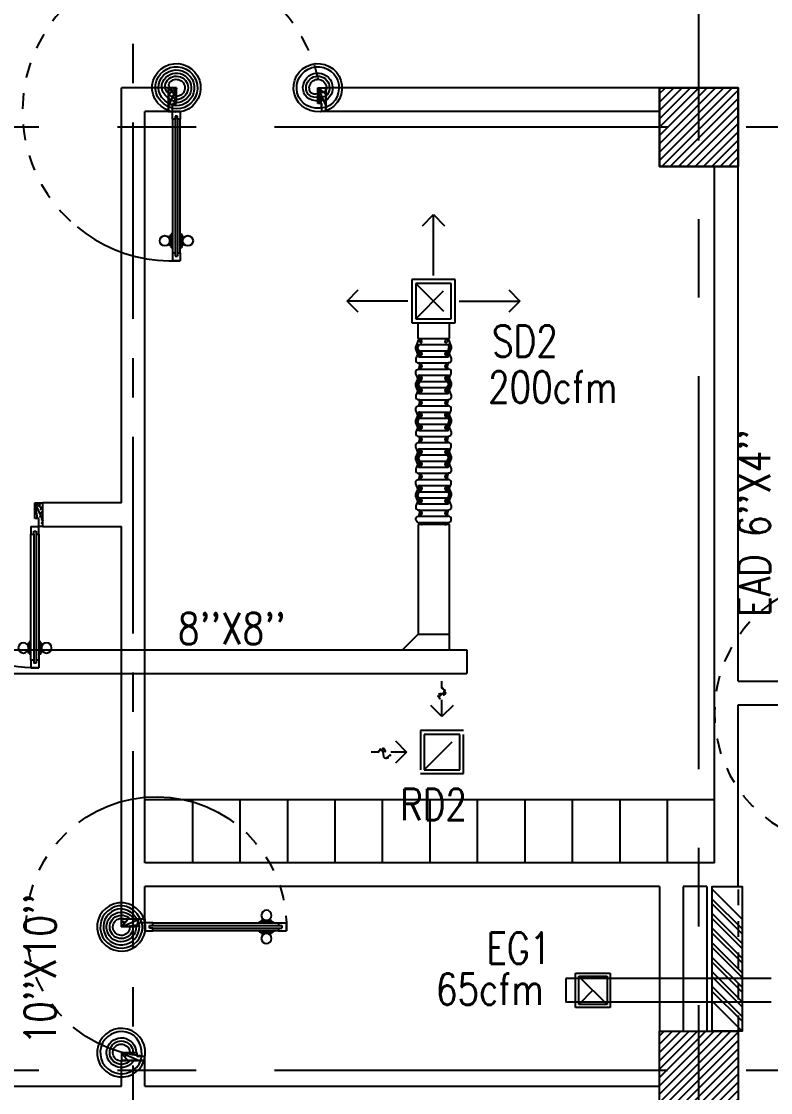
# Model space of a CAD drawing. Extents: x 417866231.7 to 417866328.5, y 43498046.7 to 43498124.2.
# Drawn here: x 417866274.97 to 417866279.73, y 43498084.67 to 43498091.48 of the extents above; entities that cross this region are included whole.
import ezdxf

# ---------------------------------------------------------------- set-up
doc = ezdxf.new("R2010")
doc.units = 0
doc.header["$MEASUREMENT"] = 0
for name, pattern in [('CENTER', [2, 1.25, -0.25, 0.25, -0.25]), ('CENTERX2', [4, 2.5, -0.5, 0.5, -0.5]), ('HIDDEN', [0.375, 0.25, -0.125])]:
    doc.linetypes.add(name, pattern=pattern)
doc.layers.get('0').update_dxf_attribs({"linetype": 'CONTINUOUS'})
for name, color, linetype in [('AXES', 11, 'CENTERX2'), ('AXES1', 11, 'CENTER'), ('COL', 7, 'CONTINUOUS'), ('DOOR', 9, 'CONTINUOUS'), ('DUCT', 6, 'CONTINUOUS'), ('EXDUCT', 10, 'CONTINUOUS'), ('FHC', 9, 'CONTINUOUS'), ('HAT', 11, 'CONTINUOUS'), ('Locker', 9, 'CONTINUOUS'), ('M-AC-FLEX', 7, 'CONTINUOUS'), ('M-EGU.', 2, 'CONTINUOUS'), ('M-TEXT', 2, 'CONTINUOUS'), ('SCD', 2, 'CONTINUOUS'), ('WALL', 9, 'CONTINUOUS')]:
    doc.layers.add(name, color=color, linetype=linetype)
doc.styles.add('ROMANS', font='ROMANS.shx', dxfattribs={"width": 0.6})
pattern_1 = [(45, (0, 0), (-26.51650429449553, 26.51650429449553), [])]

# ---------------------------------------------------------------- blocks, each defined once
blk = doc.blocks.new('A$C272A55A0')
at = {"layer": 'DOOR', "color": 0, "linetype": 'ByBlock'}
for p, q in [((-0.0001203324354719371, 900.3541752648598), (-0.0001203324500238523, 1050.354175264831)), ((49.99987966756453, 1050.354175264918), (-0.0001203324354719371, 1050.354175264918)), ((49.99987966756453, 950.354175264918), (49.99987966756453, 1050.354175264918)), ((1749.999879667535, 950.354175264918), (1749.999879667535, 1050.354175264918)), ((1749.999879667535, 1050.354175264918), (1799.999879667535, 1050.354175264918)), ((1799.999879667535, 1050.354175264918), (1799.999879667535, 900.354175264918)), ((-0.0001203324354719371, 900.354175264918), (24.99987966756453, 900.354175264918)), ((24.99987966756453, 950.354175264918), (49.99987966756453, 950.354175264918)), ((24.99987966756453, 900.354175264918), (24.99987966756453, 950.354175264918)), ((74.99987966756453, 900.354175264918), (24.99987966756453, 900.354175264918)), ((24.99987966756453, 850.354175264918), (24.99987966756453, 900.354175264918)), ((74.99987966756453, 900.354175264918), (74.99987966756453, 850.354175264918)), ((1724.999879667535, 900.354175264918), (1774.999879667535, 900.354175264918)), ((1724.999879667535, 900.354175264918), (1724.999879667535, 850.354175264918)), ((1774.999879667535, 950.354175264918), (1749.999879667535, 950.354175264918)), ((1774.999879667535, 900.354175264918), (1774.999879667535, 950.354175264918)), ((1799.999879667535, 900.354175264918), (1774.999879667535, 900.354175264918)), ((1774.999879667535, 850.354175264918), (1774.999879667535, 900.354175264918)), ((41.99987966756453, 850.354175264918), (24.99987966756453, 850.354175264918)), ((57.99987966756453, 870.354175264918), (41.99987966756453, 870.354175264918)), ((41.99987966756453, 870.354175264918), (41.99987966756453, 850.354175264918)), ((57.99987966756453, 850.354175264918), (57.99987966756453, 870.354175264918)), ((74.99987966756453, 850.354175264918), (57.99987966756453, 850.354175264918)), ((1724.999879667535, 850.354175264918), (1741.999879667535, 850.354175264918)), ((1741.999879667535, 870.354175264918), (1757.999879667535, 870.354175264918)), ((1741.999879667535, 850.354175264918), (1741.999879667535, 870.354175264918)), ((1757.999879667535, 870.354175264918), (1757.999879667535, 850.354175264918)), ((1757.999879667535, 850.354175264918), (1774.999879667535, 850.354175264918)), ((1717.799879667495, 160.1117180435103), (1708.799879667495, 160.1117180435103)), ((1708.799879667495, 95.31171804352198), (1708.799879667495, 160.1117180435103)), ((1724.999879667535, 172.7117180435162), (1717.799879667495, 172.7117180435162)), ((1717.799879667495, 172.7117180435162), (1717.799879667495, 82.71171804351616)), ((1717.799879667495, 95.31171804352198), (1717.799879667495, 160.1117180435103)), ((1774.999879667535, 172.7117180435162), (1782.199879667576, 172.7117180435162)), ((1782.199879667576, 172.7117180435162), (1782.199879667576, 82.71171804351616)), ((1782.199879667576, 160.1117180435103), (1791.199879667576, 160.1117180435103)), ((1782.199879667576, 95.31171804352198), (1782.199879667576, 160.1117180435103)), ((1791.199879667576, 95.31171804352198), (1791.199879667576, 160.1117180435103)), ((1717.799879667495, 95.31171804352198), (1708.799879667495, 95.31171804352198)), ((1724.999879667535, 82.71171804351616), (1717.799879667495, 82.71171804351616)), ((1774.999879667535, 82.71171804351616), (1782.199879667576, 82.71171804351616)), ((1782.199879667576, 95.31171804352198), (1791.199879667576, 95.31171804352198)), ((24.99987966756453, 50.35417526491801), (41.99987966753542, 50.35417526491801)), ((24.99987966756453, 50.35417526491801), (24.99987966756453, 0.3541752649180125)), ((24.99987966756453, 0.3541752649180125), (74.99987966756453, 0.3541752649180125)), ((74.99987966756453, 0.3541752649180125), (24.99987966756453, 0.3541752649180125)), ((41.99987966753542, 50.35417526491801), (41.99987966753542, 30.35417526491801)), ((41.99987966756453, 30.35417526491801), (57.99987966756453, 30.35417526491801)), ((57.99987966756453, 50.35417526491801), (74.99987966756453, 50.35417526491801)), ((57.99987966756453, 50.35417526491801), (57.99987966756453, 30.35417526491801)), ((74.99987966756453, 50.35417526491801), (74.99987966704066, 0.3541752648889087)), ((1741.999879667535, 50.35417526491801), (1724.999879667535, 50.35417526491801)), ((1724.999879667535, 50.35417526491801), (1724.999879668059, 0.3541752648889087)), ((1774.999879667535, 0.3541752649180125), (1724.999879667535, 0.3541752649180125)), ((1724.999879667535, 0.3541752649180125), (1774.999879667535, 0.3541752649180125)), ((1741.999879667535, 50.35417526491801), (1741.999879667535, 30.35417526491801)), ((1757.999879667535, 30.35417526491801), (1741.999879667535, 30.35417526491801)), ((1774.999879667535, 50.35417526491801), (1757.999879667565, 50.35417526491801)), ((1757.999879667565, 50.35417526491801), (1757.999879667565, 30.35417526491801)), ((1774.999879667535, 50.35417526491801), (1774.999879667535, 0.3541752649180125))]:
    blk.add_line(p, q, dxfattribs=at)
at = {"layer": 'DOOR', "color": 9, "linetype": 'ByBlock'}
for p, q in [((49.99987966756453, 1050.354175264918), (-0.0001203324354719371, 1010.208440949064)), ((49.99987966756453, 1050.354175264918), (-0.0001203324354719371, 936.6442452724732)), ((49.99987966756453, 1050.354175264918), (36.64259362407029, 950.354175264918)), ((1749.999879667535, 1050.354175264918), (1799.999879667535, 1010.208440949064)), ((1749.999879667535, 1050.354175264918), (1799.999879667535, 936.6442452724732)), ((1749.999879667535, 1050.354175264918), (1763.35716571103, 950.354175264918))]:
    blk.add_line(p, q, dxfattribs=at)
at = {"layer": 'DOOR', "linetype": 'ByBlock'}
for p, q in [((24.99987966756453, 850.354175264918), (24.99987966756453, 50.35417526491801)), ((41.99987966756453, 850.354175264918), (41.99987966753542, 50.35417526491801)), ((57.99987966756453, 850.354175264918), (57.99987966756453, 50.35417526491801)), ((74.99987966756453, 50.35417526491801), (74.99987966756453, 850.354175264918)), ((1724.999879667535, 50.35417526491801), (1724.999879667535, 850.354175264918)), ((1741.999879667535, 850.354175264918), (1741.999879667535, 50.35417526491801)), ((1757.999879667535, 850.354175264918), (1757.999879667565, 50.35417526491801)), ((1774.999879667535, 850.354175264918), (1774.999879667535, 50.35417526491801))]:
    blk.add_line(p, q, dxfattribs=at)
at = {"layer": 'DOOR', "color": 0, "linetype": 'ByBlock'}
for centre in [(1676.468935452576, 127.7117180435162), (1823.530823882553, 127.7117180435162)]:
    blk.add_circle(centre, 32.39999999998526, dxfattribs=at)
at = {"layer": 'DOOR', "color": 9, "linetype": 'ByBlock'}
for centre, radius, start, end in [((49.99987966756453, 1050.354175264918), 54.40195781277725, 203.2073828919769, 270), ((49.99987966756453, 1050.354175264918), 34.40195781277725, 180, 270), ((49.99987966756453, 1050.354175264918), 14.40195781277725, 180, 270), ((1749.999879667535, 1050.354175264918), 14.40195781277725, 270, 0), ((1749.999879667535, 1050.354175264918), 34.40195781277725, 270, 0), ((1749.999879667535, 1050.354175264918), 54.40195781277725, 270, 336.7926171080232), ((49.99987966756453, 1050.354175264918), 74.40195781277725, 227.7764264168309, 270), ((49.99987966756453, 1050.354175264918), 94.40195781277725, 238.0181880330829, 270), ((1749.999879667535, 1050.354175264918), 74.40195781277725, 270, 312.2235735831691), ((1749.999879667535, 1050.354175264918), 94.40195781277725, 270, 301.9818119669171), ((49.99987966756453, 1050.354175264918), 114.4019578127773, 244.083841882062, 257.3774258712915), ((49.99987966756453, 1050.354175264918), 134.4019578127773, 248.1598493930308, 259.2800236451595), ((49.99987966756453, 1050.354175264918), 154.4019578127773, 251.1052885492919, 256.2857707775486), ((1749.999879667535, 1050.354175264918), 114.4019578127773, 282.6225741287084, 295.916158117938), ((1749.999879667535, 1050.354175264918), 134.4019578127773, 280.7199763548405, 291.8401506069692), ((1749.999879667535, 1050.354175264918), 154.4019578127773, 283.7142292224514, 288.8947114507081)]:
    blk.add_arc(centre, radius, start, end, dxfattribs=at)
at = {"layer": 'DOOR', "linetype": 'HIDDEN', "ltscale": 0.5}
for centre, radius, start, end in [((49.99987966756453, 851.395841931575), 851.4087845464003, 268.3173765331032, 3.296482377102192), ((1749.999879667521, 851.3958419315459), 851.4087845463584, 176.7035176228957, 271.6826234668978)]:
    blk.add_arc(centre, radius, start, end, dxfattribs=at)
at = {"layer": 'WALL', "linetype": 'ByBlock'}
blk.add_line((1799.999879667565, 900.3541752650344), (1799.99987966755, 1050.354175265005), dxfattribs=at)
blk = doc.blocks.new('*X75')
at = {"color": 0}
for p, q in [((235128.5557043091, 149533.2798416775), (235585.0098364433, 149989.7339738117)), ((235128.5557043091, 149586.3128502665), (235531.9768278543, 149989.7339738117)), ((235128.5557043091, 149639.3458588555), (235478.9438192653, 149989.7339738117)), ((235128.5557043091, 149692.3788674445), (235425.9108106763, 149989.7339738117)), ((235128.5557043091, 149745.4118760335), (235372.8778020873, 149989.7339738117)), ((235128.5557043091, 149798.4448846225), (235319.8447934983, 149989.7339738117)), ((235128.5557043091, 149851.4778932114), (235266.8117849093, 149989.7339738117)), ((235128.5557043091, 149904.5109018004), (235213.7787763203, 149989.7339738117)), ((235128.5557043091, 149957.5439103894), (235160.7457677313, 149989.7339738117)), ((235138.0428450322, 149489.7339738117), (235628.555704309, 149980.2468330885)), ((235191.0758536212, 149489.7339738117), (235628.555704309, 149927.2138244995)), ((235244.1088622102, 149489.7339738117), (235628.555704309, 149874.1808159105)), ((235297.1418707992, 149489.7339738117), (235628.555704309, 149821.1478073215)), ((235350.1748793882, 149489.7339738117), (235628.555704309, 149768.1147987325)), ((235403.2078879772, 149489.7339738117), (235628.555704309, 149715.0817901435)), ((235456.2408965662, 149489.7339738117), (235628.555704309, 149662.0487815545)), ((235509.2739051552, 149489.7339738117), (235628.555704309, 149609.0157729655)), ((235562.3069137442, 149489.7339738117), (235628.555704309, 149555.9827643765)), ((235615.3399223332, 149489.7339738117), (235628.555704309, 149502.9497557875))]:
    blk.add_line(p, q, dxfattribs=at)
blk = doc.blocks.new('COL50')
at = {"layer": 'COL'}
blk.add_lwpolyline([(-249.9999999999709, 250), (-249.9999999999418, -250), (250, -250), (249.9999999999709, 250)], close=True, dxfattribs=at)
blk = doc.blocks.new('DOOR90')
at = {"layer": 'DOOR', "color": 7, "linetype": 'ByBlock'}
for p, q in [((-150, 0), (0, 0)), ((-150, 0), (-150, -25)), ((0, -50), (-113.7099299924448, 0)), ((0, -50), (-40.1457343158545, 0)), ((0, -50), (0, 0)), ((-1000, -25), (-1050, -25)), ((-1050, -75), (-1050, -25)), ((-1050, -25), (-1050, -75)), ((-1000, -41.9999999999709), (-1020, -41.9999999999709)), ((-1020, -42), (-1020, -58)), ((-1000, -58), (-1020, -58)), ((-1000, -25), (-1000, -41.9999999999709)), ((-1000, -58), (-1000, -75)), ((-877.6424572214019, -17.79999999995925), (-967.6424572214019, -17.79999999995925)), ((-967.6424572214019, -25), (-967.6424572214019, -17.79999999995925)), ((-955.0424572214251, -8.799999999959255), (-890.2424572213786, -8.799999999959255)), ((-955.0424572214251, -17.79999999995925), (-955.0424572214251, -8.799999999959255)), ((-955.0424572214251, -17.79999999995925), (-890.2424572213786, -17.79999999995925)), ((-890.2424572213786, -17.79999999995925), (-890.2424572213786, -8.799999999959255)), ((-877.6424572214019, -25), (-877.6424572214019, -17.79999999995925)), ((-200, -25), (-150, -25)), ((-200, -42), (-200, -25)), ((-180, -42), (-200, -42)), ((-200, -58), (-180, -58)), ((-200, -75), (-200, -58)), ((-180, -58), (-180, -42)), ((-150, -25), (-100, -25)), ((-150, -75), (-150, -25)), ((-100, -25), (-100, -50)), ((0, -50), (-100, -36.64271395650576)), ((-100, -50), (0, -50)), ((-1000, -75), (-1050, -74.99999999947613)), ((-967.6424572214019, -75), (-967.6424572214019, -82.20000000004075)), ((-877.6424572214019, -82.20000000004075), (-967.6424572214019, -82.20000000004075)), ((-955.0424572214251, -82.20000000004075), (-890.2424572213786, -82.20000000004075)), ((-955.0424572214251, -82.20000000004075), (-955.0424572214251, -91.20000000004075)), ((-955.0424572214251, -91.20000000004075), (-890.2424572213786, -91.20000000004075)), ((-890.2424572213786, -82.20000000004075), (-890.2424572213786, -91.20000000004075)), ((-877.6424572214019, -75), (-877.6424572214019, -82.20000000004075)), ((-150, -75), (-200, -75)), ((-150, -875), (-100, -875)), ((-150, -900), (-150, -875)), ((0, -850), (-113.7099299924448, -900)), ((-100, -875), (-100, -850)), ((0, -850), (-100, -863.3572860434942)), ((-100, -850), (0, -850)), ((0, -850), (-40.1457343158545, -900)), ((0, -850), (0, -900)), ((-150, -900), (0, -900)), ((0, -900), (-150, -900))]:
    blk.add_line(p, q, dxfattribs=at)
at = {"layer": 'DOOR', "linetype": 'ByBlock'}
for p, q in [((-200, -25), (-1000, -25)), ((-200, -42), (-1000, -41.9999999999709)), ((-200, -58), (-1000, -58)), ((-1000, -75), (-200, -75))]:
    blk.add_line(p, q, dxfattribs=at)
at = {"layer": 'DOOR', "color": 7, "linetype": 'ByBlock'}
for centre in [(-922.6424572214019, 23.53094421501737), (-922.6424572214019, -123.5309442149592)]:
    blk.add_circle(centre, 32.39999999998526, dxfattribs=at)
for centre, radius, start, end in [((0, -50), 154.4019578127773, 161.1052885482714, 166.2857707768669), ((0, -50), 94.40195781277725, 148.0181880328085, 180), ((0, -50), 134.4019578127773, 158.159849394549, 169.2800236450682), ((0, -50), 114.4019578127773, 154.0838418822192, 167.37742587102), ((0, -50), 74.40195781277725, 137.7764264185456, 180), ((0, -50), 54.40195781277725, 113.2073828924446, 180), ((0, -50), 34.40195781277725, 90, 180), ((0, -50), 14.40195781277725, 90, 180), ((0, -850), 134.4019578127773, 190.7199763549318, 201.840150605451), ((0, -850), 94.40195781277725, 180, 211.9818119671915), ((0, -850), 74.40195781277725, 180, 222.2235735814543), ((0, -850), 54.40195781277725, 180, 246.7926171075554), ((0, -850), 34.40195781277725, 180, 270), ((0, -850), 14.40195781277725, 180, 270), ((0, -850), 154.4019578127773, 193.7142292231331, 198.8947114517286)]:
    blk.add_arc(centre, radius, start, end, dxfattribs=at)
at = {"layer": 'DOOR', "linetype": 'HIDDEN', "ltscale": 0.5}
blk.add_arc((-222.2222222220153, -49.99999999976717), 828.155208510499, 178.270116378131, 275.0030377036063, dxfattribs=at)
blk = doc.blocks.new('*X72')
at = {"color": 0}
for p, q in [((235128.5557043091, 155526.0098122335), (235592.2798658872, 155989.7339738117)), ((235128.5557043091, 155579.0428208225), (235539.2468572983, 155989.7339738117)), ((235128.5557043091, 155632.0758294115), (235486.2138487093, 155989.7339738117)), ((235128.5557043091, 155685.1088380005), (235433.1808401203, 155989.7339738117)), ((235128.5557043091, 155738.1418465895), (235380.1478315313, 155989.7339738117)), ((235128.5557043091, 155791.1748551785), (235327.1148229423, 155989.7339738117)), ((235128.5557043091, 155844.2078637675), (235274.0818143533, 155989.7339738117)), ((235128.5557043091, 155897.2408723565), (235221.0488057643, 155989.7339738117)), ((235128.5557043091, 155950.2738809454), (235168.0157971753, 155989.7339738117)), ((235145.3128744763, 155489.7339738117), (235628.5557043091, 155972.9768036445)), ((235198.3458830653, 155489.7339738117), (235628.5557043091, 155919.9437950555)), ((235251.3788916542, 155489.7339738117), (235628.555704309, 155866.9107864665)), ((235304.4119002432, 155489.7339738117), (235628.555704309, 155813.8777778775)), ((235357.4449088322, 155489.7339738117), (235628.555704309, 155760.8447692885)), ((235410.4779174212, 155489.7339738117), (235628.555704309, 155707.8117606995)), ((235463.5109260102, 155489.7339738117), (235628.555704309, 155654.7787521105)), ((235516.5439345992, 155489.7339738117), (235628.555704309, 155601.7457435215)), ((235569.5769431882, 155489.7339738117), (235628.555704309, 155548.7127349325)), ((235622.6099517772, 155489.7339738117), (235628.555704309, 155495.6797263435))]:
    blk.add_line(p, q, dxfattribs=at)
blk = doc.blocks.new('DOOR-10')
at = {"layer": 'DOOR', "color": 0, "linetype": 'ByBlock'}
for p, q in [((-25.69739139656303, 1099.999999999069), (-75.69739139656303, 1099.999999999069)), ((-75.69739139656303, 1099.999999999069), (-25.69739139656303, 1099.999999999069)), ((-75.69739139656303, 1049.999999999069), (-75.69739139603917, 1099.999999999098)), ((-25.69739139656303, 1049.999999999069), (-25.69739139656303, 1099.999999999069)), ((-58.69739139656303, 1049.999999999069), (-75.69739139656303, 1049.999999999069)), ((-42.69739139656303, 1069.999999999069), (-58.69739139656303, 1069.999999999069)), ((-58.69739139656303, 1049.999999999069), (-58.69739139656303, 1069.999999999069)), ((-42.69739139656303, 1049.999999999069), (-42.69739139656303, 1069.999999999069)), ((-25.69739139656303, 1049.999999999069), (-42.69739139656303, 1049.999999999069)), ((-82.89739139663288, 1005.042457220465), (-91.89739139663288, 1005.042457220465)), ((-91.89739139663288, 1005.042457220465), (-91.89739139663288, 940.2424572204764)), ((-75.69739139656303, 1017.642457220471), (-82.89739139663288, 1017.642457220471)), ((-82.89739139663288, 927.6424572204705), (-82.89739139663288, 1017.642457220471)), ((-82.89739139663288, 1005.042457220465), (-82.89739139663288, 940.2424572204764)), ((-25.69739139656303, 1017.642457220471), (-18.49739139649319, 1017.642457220471)), ((-18.49739139649319, 927.6424572204705), (-18.49739139649319, 1017.642457220471)), ((-18.49739139649319, 1005.042457220465), (-9.497391396493185, 1005.042457220465)), ((-18.49739139649319, 1005.042457220465), (-18.49739139649319, 940.2424572204764)), ((-9.497391396493185, 1005.042457220465), (-9.497391396493185, 940.2424572204764)), ((-82.89739139663288, 940.2424572204764), (-91.89739139663288, 940.2424572204764)), ((-75.69739139656303, 927.6424572204705), (-82.89739139663288, 927.6424572204705)), ((-25.69739139656303, 927.6424572204705), (-18.49739139649319, 927.6424572204705)), ((-18.49739139649319, 940.2424572204764), (-9.497391396493185, 940.2424572204764)), ((-1000.697391395341, 0), (-1000.697391395341, 150)), ((-1000.697391395341, 150), (-975.6973913953407, 150)), ((-1000.697391395341, 150), (-1000.697391395341, 0)), ((-975.6973913953407, 150), (-975.6973913953407, 100)), ((-75.69739139534067, 200), (-58.69739139534067, 200)), ((-75.69739139534067, 150), (-75.69739139534067, 200)), ((-75.69739139534067, 150), (-25.69739139534067, 150)), ((-58.69739139534067, 200), (-58.69739139534067, 180)), ((-58.69739139534067, 180), (-42.69739139534067, 180)), ((-42.69739139534067, 200), (-25.69739139534067, 200)), ((-42.69739139534067, 180), (-42.69739139534067, 200)), ((-25.69739139534067, 200), (-25.69739139534067, 150)), ((-0.6973913953406736, 150), (-25.69739139534067, 150)), ((-25.69739139534067, 150), (-25.69739139534067, 100)), ((-975.6973913953407, 100), (-950.6973913953407, 100)), ((-950.6973913953407, 100), (-950.6973913953407, 0)), ((-50.69739139534067, 100), (-50.69739139534067, 0)), ((-25.69739139534067, 100), (-50.69739139534067, 100)), ((-950.6973913953407, 0), (-1000.697391395341, 0)), ((-50.69739139534067, 0), (-0.6973913953406736, 0))]:
    blk.add_line(p, q, dxfattribs=at)
at = {"layer": 'DOOR', "linetype": 'ByBlock'}
for p, q in [((-75.69739139656303, 1049.999999999069), (-75.69739139534067, 200)), ((-58.69739139534067, 200), (-58.69739139656303, 1049.999999999069)), ((-42.69739139534067, 200), (-42.69739139656303, 1049.999999999069)), ((-25.69739139534067, 200), (-25.69739139656303, 1049.999999999069))]:
    blk.add_line(p, q, dxfattribs=at)
at = {"layer": 'DOOR', "color": 9, "linetype": 'ByBlock'}
for p, q in [((-0.6973913953406736, 0), (-0.6973913953406736, 150)), ((-950.6973913953407, 0), (-1000.697391395341, 113.7099299924448)), ((-950.6973913953407, 0), (-964.0546774388058, 100)), ((-50.69739139534067, 0), (-0.6973913953406736, 113.7099299924448)), ((-50.69739139534067, 0), (-37.34010535187554, 100)), ((-950.6973913953407, 0), (-1000.697391395341, 40.1457343158545)), ((-50.69739139534067, 0), (-0.6973913953406736, 40.1457343158545))]:
    blk.add_line(p, q, dxfattribs=at)
at = {"layer": 'DOOR', "color": 0, "linetype": 'ByBlock'}
for centre in [(-124.2283356115222, 972.6424572204705), (22.83355281845434, 972.6424572204705)]:
    blk.add_circle(centre, 32.39999999998526, dxfattribs=at)
at = {"layer": 'DOOR', "linetype": 'HIDDEN', "ltscale": 0.5}
blk.add_arc((-23.39897476031911, 149.138342134087), 952.2988064575108, 93.14815770431052, 179.9481576940245, dxfattribs=at)
at = {"layer": 'DOOR', "color": 9, "linetype": 'ByBlock'}
for centre, radius, start, end in [((-950.6973913953407, 0), 154.4019578127773, 103.7142292212167, 108.8947114515936), ((-50.69739139534067, 0), 154.4019578127773, 71.10528854840643, 76.28577077878333), ((-950.6973913953407, 0), 134.4019578127773, 100.7199763555959, 111.8401506085482), ((-950.6973913953407, 0), 94.40195781277725, 90, 121.981811965689), ((-950.6973913953407, 0), 74.40195781277725, 90, 132.2235735847074), ((-50.69739139534067, 0), 94.40195781277725, 58.01818803431096, 90), ((-50.69739139534067, 0), 74.40195781277725, 47.7764264152926, 90), ((-50.69739139534067, 0), 134.4019578127773, 68.15984939145177, 79.28002364440412), ((-50.69739139534067, 0), 114.4019578127773, 64.0838418833441, 77.3774258719247), ((-950.6973913953407, 0), 54.40195781277725, 90, 156.7926171089788), ((-950.6973913953407, 0), 34.40195781277725, 90, 180), ((-950.6973913953407, 0), 14.40195781277725, 90, 180), ((-50.69739139534067, 0), 54.40195781277725, 23.20738289102122, 90), ((-50.69739139534067, 0), 34.40195781277725, 0, 90), ((-50.69739139534067, 0), 14.40195781277725, 0, 90)]:
    blk.add_arc(centre, radius, start, end, dxfattribs=at)

msp = doc.modelspace()

# ---------------------------------------------------------------- hatches: boundary and pattern name
at = {"layer": 'FHC', "linetype": 'ByBlock', "ltscale": 0.3}
h = msp.add_hatch(dxfattribs=at)
h.set_pattern_fill('ANSI32', color=11, scale=0.175, angle=90, style=0)
h.set_pattern_definition([(135, (417866310.6047105, 43497852.86260413), (-0.04640388251536719, -0.04640388251536718), []), (135, (417866310.6047105, 43497852.89354005), (-0.04640388251536719, -0.04640388251536718), [])])
h.paths.add_polyline_path([(417866279.5537051, 43498085.97878641), (417866279.3637051, 43498085.97878641), (417866279.3637051, 43498085.05878641), (417866279.5537051, 43498085.05878641)])
h.paths.add_polyline_path([(417866279.9748288, 43498084.84617779), (417866279.5539955, 43498084.84617779), (417866279.5539955, 43498085.1086778), (417866279.9748288, 43498085.1086778)], flags=9)
at = {"layer": 'HAT'}
h = msp.add_hatch(dxfattribs=at)
h.set_pattern_fill('ANSI31', color=256, scale=300, style=0)
h.set_pattern_definition(pattern_1)
h.paths.add_polyline_path([(417866279.0168632, 43498090.72208099), (417866279.0168632, 43498091.02208099), (417866278.7168632, 43498091.02208099), (417866278.7168632, 43498090.72208099)])
h.paths.add_polyline_path([(417866279.3168632, 43498090.72208099), (417866279.3168632, 43498091.02208099), (417866279.0168632, 43498091.02208099), (417866279.0168632, 43498090.72208099)])
h = msp.add_hatch(dxfattribs=at)
h.set_pattern_fill('ANSI31', color=256, scale=300, style=0)
h.set_pattern_definition(pattern_1)
h.paths.add_polyline_path([(417866279.0168632, 43498090.40208099), (417866279.0168632, 43498090.70208099), (417866278.7168632, 43498090.70208099), (417866278.7168632, 43498090.40208099)])
h.paths.add_polyline_path([(417866279.3168632, 43498090.40208099), (417866279.3168632, 43498090.70208099), (417866279.0168632, 43498090.70208099), (417866279.0168632, 43498090.40208099)])

# ---------------------------------------------------------------- linework, layer by layer
at = {"layer": 'AXES'}
for p, q in [((417866279.2786051, 43498046.72449277), (417866279.2786051, 43498123.53716789)), ((417866307.0786051, 43498090.80878641), (417866239.0386051, 43498090.80878641)), ((417866307.0786051, 43498084.80878641), (417866239.0386051, 43498084.80878641))]:
    msp.add_line(p, q, dxfattribs=at)
at = {"layer": 'AXES1'}
msp.add_line((417866275.6786051, 43498053.58878641), (417866275.6786051, 43498112.40878641), dxfattribs=at)
at = {"layer": 'DUCT'}
for p, q in [((417866277.4914666, 43498088.28082941), (417866277.4914666, 43498087.58368222)), ((417866277.6914667, 43498088.28082941), (417866277.4914666, 43498088.28082941)), ((417866277.6914667, 43498087.48368222), (417866277.6914667, 43498088.28082941)), ((417866277.3914667, 43498087.48368222), (417866277.4914666, 43498087.58368222))]:
    msp.add_line(p, q, dxfattribs=at)
at = {"layer": 'DUCT', "linetype": 'ByBlock'}
for p, q in [((417866277.4912916, 43498087.58350714), (417866277.6914667, 43498087.58350715)), ((417866274.5669932, 43498087.48350714), (417866277.8007208, 43498087.48350714)), ((417866277.8007208, 43498087.48350714), (417866277.8007208, 43498087.33350714)), ((417866274.5669932, 43498087.33350714), (417866277.8007208, 43498087.33350714))]:
    msp.add_line(p, q, dxfattribs=at)
at = {"layer": 'EXDUCT', "linetype": 'ByBlock'}
for p, q in [((417866278.4308817, 43498085.39294223), (417866278.4308817, 43498085.24294222)), ((417866279.7374125, 43498085.39294223), (417866278.4308817, 43498085.39294223)), ((417866279.7374125, 43498085.24294222), (417866278.4308817, 43498085.24294222))]:
    msp.add_line(p, q, dxfattribs=at)
at = {"layer": 'FHC', "linetype": 'ByBlock', "ltscale": 0.3}
msp.add_lwpolyline([(417866279.3637051, 43498085.05878641), (417866279.3637051, 43498085.97878641), (417866279.5537051, 43498085.97878641), (417866279.5537051, 43498085.05878641)], close=True, dxfattribs=at)
at = {"layer": 'Locker'}
msp.add_line((417866279.3786322, 43498086.52878641), (417866275.7536051, 43498086.52878641), dxfattribs=at)
at = {"layer": 'Locker', "linetype": 'Continuous'}
for p, q in [((417866276.0556907, 43498086.52878641), (417866276.0556907, 43498086.12878641)), ((417866276.3577763, 43498086.52878641), (417866276.3577763, 43498086.12878641)), ((417866276.6598619, 43498086.52878641), (417866276.6598619, 43498086.12878641)), ((417866276.9619474, 43498086.52878641), (417866276.9619474, 43498086.12878641)), ((417866277.2640331, 43498086.52878641), (417866277.2640331, 43498086.12878641)), ((417866277.5661187, 43498086.52878641), (417866277.5661187, 43498086.12878641)), ((417866277.8682042, 43498086.52878641), (417866277.8682042, 43498086.12878641)), ((417866278.1702899, 43498086.52878641), (417866278.1702899, 43498086.12878641)), ((417866278.4723755, 43498086.52878641), (417866278.4723755, 43498086.12878641)), ((417866278.774461, 43498086.52878641), (417866278.774461, 43498086.12878641)), ((417866279.0765467, 43498086.52878641), (417866279.0765467, 43498086.12878641))]:
    msp.add_line(p, q, dxfattribs=at)
at = {"layer": 'M-AC-FLEX', "color": 11}
for p, q in [((417866277.4960532, 43498089.42573339), (417866277.6835472, 43498089.42573339)), ((417866277.4960532, 43498089.38673335), (417866277.6835472, 43498089.38673335)), ((417866277.4960532, 43498089.34773332), (417866277.6835472, 43498089.34773332)), ((417866277.4960532, 43498089.30873334), (417866277.6835472, 43498089.30873334)), ((417866277.4960532, 43498089.30873334), (417866277.6835472, 43498089.30873334)), ((417866277.4960532, 43498089.26973331), (417866277.6835472, 43498089.26973331)), ((417866277.4960532, 43498089.26973331), (417866277.6835472, 43498089.26973331)), ((417866277.4960532, 43498089.23073334), (417866277.6835472, 43498089.23073334)), ((417866277.4960532, 43498089.19178161), (417866277.6835472, 43498089.19178161)), ((417866277.4960532, 43498089.1917333), (417866277.6835472, 43498089.1917333)), ((417866277.4960532, 43498089.15278158), (417866277.6835472, 43498089.15278158)), ((417866277.4960532, 43498089.15273327), (417866277.6835472, 43498089.15273327)), ((417866277.4960532, 43498089.11378154), (417866277.6835472, 43498089.11378154)), ((417866277.4960532, 43498089.07478157), (417866277.6835472, 43498089.07478157)), ((417866277.4960532, 43498089.07478157), (417866277.6835472, 43498089.07478157)), ((417866277.4960532, 43498089.03578153), (417866277.6835472, 43498089.03578153)), ((417866277.4960532, 43498089.03578153), (417866277.6835472, 43498089.03578153)), ((417866277.4960532, 43498088.99678156), (417866277.6835472, 43498088.99678156)), ((417866277.4960532, 43498088.95778152), (417866277.6835472, 43498088.95778152)), ((417866277.4960532, 43498088.95773321), (417866277.6835472, 43498088.95773321)), ((417866277.4960532, 43498088.91878149), (417866277.6835472, 43498088.91878149)), ((417866277.4960532, 43498088.91873318), (417866277.6835472, 43498088.91873318)), ((417866277.4960532, 43498088.87973315), (417866277.6835472, 43498088.87973315)), ((417866277.4960532, 43498088.84073317), (417866277.6835472, 43498088.84073317)), ((417866277.4960532, 43498088.84073317), (417866277.6835472, 43498088.84073317)), ((417866277.4960532, 43498088.80173314), (417866277.6835472, 43498088.80173314)), ((417866277.4960532, 43498088.80173314), (417866277.6835472, 43498088.80173314)), ((417866277.4960532, 43498088.76273316), (417866277.6835472, 43498088.76273316)), ((417866277.4960532, 43498088.72378144), (417866277.6835472, 43498088.72378144)), ((417866277.4960532, 43498088.6847814), (417866277.6835472, 43498088.6847814)), ((417866277.4960532, 43498088.68473309), (417866277.6835472, 43498088.68473309)), ((417866277.4960532, 43498088.64578137), (417866277.6835472, 43498088.64578137)), ((417866277.4960532, 43498088.60678139), (417866277.6835472, 43498088.60678139)), ((417866277.4960532, 43498088.60678139), (417866277.6835472, 43498088.60678139)), ((417866277.4960532, 43498088.56778136), (417866277.6835472, 43498088.56778136)), ((417866277.4960532, 43498088.56778136), (417866277.6835472, 43498088.56778136)), ((417866277.4960532, 43498088.52878138), (417866277.6835472, 43498088.52878138)), ((417866277.4960532, 43498088.48982966), (417866277.6835472, 43498088.48982966)), ((417866277.4960532, 43498088.48978135), (417866277.6835472, 43498088.48978135)), ((417866277.4960532, 43498088.45082963), (417866277.6835472, 43498088.45082963)), ((417866277.4960532, 43498088.45078132), (417866277.6835472, 43498088.45078132)), ((417866277.4960532, 43498088.41182959), (417866277.6835472, 43498088.41182959)), ((417866277.4960532, 43498088.37282962), (417866277.6835472, 43498088.37282962)), ((417866277.4960532, 43498088.37282962), (417866277.6835472, 43498088.37282962)), ((417866277.4960532, 43498088.33382958), (417866277.6835472, 43498088.33382958)), ((417866277.4960532, 43498088.33382958), (417866277.6835472, 43498088.33382958)), ((417866277.4960532, 43498088.29482961), (417866277.6835472, 43498088.29482961))]:
    msp.add_line(p, q, dxfattribs=at)
at = {"layer": 'M-AC-FLEX'}
for points in [[(417866277.4960532, 43498089.46473342, -1), (417866277.4960532, 43498089.42573339, 0.9999999999999997), (417866277.4960532, 43498089.38673341)], [(417866277.4960532, 43498089.38673341, -1), (417866277.4960532, 43498089.42573339)], [(417866277.4960532, 43498089.34773332, 1), (417866277.4960532, 43498089.38673335, -0.9999999999999997), (417866277.4960532, 43498089.42573333)], [(417866277.4960532, 43498089.42573333, 1), (417866277.4960532, 43498089.38673335)], [(417866277.6835472, 43498089.46473342, 1), (417866277.6835472, 43498089.42573339, -0.9999999999999997), (417866277.6835472, 43498089.38673341)], [(417866277.6835472, 43498089.34773332, -1), (417866277.6835472, 43498089.38673335, 0.9999999999999997), (417866277.6835472, 43498089.42573333)], [(417866277.6835954, 43498089.38673347, 1.000000764127005), (417866277.6835472, 43498089.42573339)], [(417866277.6835954, 43498089.42573327, -1.000000764127005), (417866277.6835472, 43498089.38673335)], [(417866277.4960532, 43498089.38673335, -1), (417866277.4960532, 43498089.34773332, 0.9999999999999997), (417866277.4960532, 43498089.30873334, -0.9999999999999997), (417866277.4960532, 43498089.26973331, 0.008922208175201772), (417866277.4953694, 43498089.26973331, 0.008922208175201772)], [(417866277.6835472, 43498089.38673335, 1), (417866277.6835472, 43498089.34773332, -0.9999999999999997), (417866277.6835472, 43498089.30873334, 1), (417866277.6835472, 43498089.26973331, -0.008922208175201772), (417866277.684231, 43498089.26973331, -0.008922208175201772)], [(417866277.4960532, 43498089.1917333, 1), (417866277.4960532, 43498089.23073334, -0.9999999999999997), (417866277.4960532, 43498089.26973331, 0.9999999999999997), (417866277.4960532, 43498089.30873334, -0.008922208175201772), (417866277.4953694, 43498089.30873334, -0.008922208175201772)], [(417866277.6835472, 43498089.1917333, -1), (417866277.6835472, 43498089.23073334, 0.9999999999999997), (417866277.6835472, 43498089.26973331, -1), (417866277.6835472, 43498089.30873334, 0.008922208175201772), (417866277.684231, 43498089.30873334, 0.008922208175201772)], [(417866277.4960532, 43498089.23073334, -1), (417866277.4960532, 43498089.1917333, 0.9999999999999997), (417866277.4960532, 43498089.15273333)], [(417866277.6835472, 43498089.23073334, 1), (417866277.6835472, 43498089.1917333, -0.9999999999999997), (417866277.6835472, 43498089.15273333)], [(417866277.5053708, 43498089.15036318, 0.1251917153874746), (417866277.4960532, 43498089.15273327, -0.9999999999999997), (417866277.4960532, 43498089.19173324)], [(417866277.4960532, 43498089.19173324, 1), (417866277.4960532, 43498089.15273327)], [(417866277.4960532, 43498089.15278158, -1), (417866277.4960532, 43498089.11378154, 0.9999999999999997), (417866277.4960532, 43498089.07478157, -0.9999999999999997), (417866277.4960532, 43498089.03578153, 0.008922208175201772), (417866277.4953694, 43498089.03578153, 0.008922208175201772)], [(417866277.5053708, 43498089.1941517, -0.1251917153874746), (417866277.4960532, 43498089.19178161, 0.9999999999999997), (417866277.4960532, 43498089.15278164)], [(417866277.4960532, 43498089.15278164, -1), (417866277.4960532, 43498089.19178161)], [(417866277.4960532, 43498089.11378154, 1), (417866277.4960532, 43498089.15278158, -0.9999999999999997), (417866277.4960532, 43498089.19178155)], [(417866277.4960532, 43498089.19178155, 1), (417866277.4960532, 43498089.15278158)], [(417866277.4960532, 43498089.15273333, -1), (417866277.4960532, 43498089.1917333)], [(417866277.6835472, 43498089.11378154, -1), (417866277.6835472, 43498089.15278158, 0.9999999999999997), (417866277.6835472, 43498089.19178155)], [(417866277.6835472, 43498089.15278158, 1), (417866277.6835472, 43498089.11378154, -0.9999999999999997), (417866277.6835472, 43498089.07478157, 1), (417866277.6835472, 43498089.03578153, -0.008922208175201772), (417866277.684231, 43498089.03578153, -0.008922208175201772)], [(417866277.6742297, 43498089.19415171, 0.1251913587584281), (417866277.6835472, 43498089.19178161, -0.9999999999999997), (417866277.6835472, 43498089.15278164)], [(417866277.6742297, 43498089.15036317, -0.1251913587584281), (417866277.6835472, 43498089.15273327, 0.9999999999999997), (417866277.6835472, 43498089.19173324)], [(417866277.6835954, 43498089.1527817, 1.000000764127005), (417866277.6835472, 43498089.19178161)], [(417866277.6835954, 43498089.19178149, -1.000000764127005), (417866277.6835472, 43498089.15278158)], [(417866277.6835954, 43498089.15273339, 1.000000764127005), (417866277.6835472, 43498089.1917333)], [(417866277.6835954, 43498089.19173318, -1.000000764127005), (417866277.6835472, 43498089.15273327)], [(417866277.4960532, 43498088.95778152, 1), (417866277.4960532, 43498088.99678156, -0.9999999999999997), (417866277.4960532, 43498089.03578153, 0.9999999999999997), (417866277.4960532, 43498089.07478157, -0.008922208175201772), (417866277.4953694, 43498089.07478157, -0.008922208175201772)], [(417866277.6835472, 43498088.95778152, -1), (417866277.6835472, 43498088.99678156, 0.9999999999999997), (417866277.6835472, 43498089.03578153, -1), (417866277.6835472, 43498089.07478157, 0.008922208175201772), (417866277.684231, 43498089.07478157, 0.008922208175201772)], [(417866277.4960532, 43498088.99678156, -1), (417866277.4960532, 43498088.95778152, 0.9999999999999997), (417866277.4960532, 43498088.91878155)], [(417866277.6835472, 43498088.99678156, 1), (417866277.6835472, 43498088.95778152, -0.9999999999999997), (417866277.6835472, 43498088.91878155)], [(417866277.4960532, 43498088.91878155, -1), (417866277.4960532, 43498088.95778152)], [(417866277.5141599, 43498088.98447193, -0.5305381780534041), (417866277.4960532, 43498088.95773321, 0.9999999999999997), (417866277.4960532, 43498088.91873324)], [(417866277.5141599, 43498088.89204277, 0.5305381780534041), (417866277.4960532, 43498088.91878149, -0.9999999999999997), (417866277.4960532, 43498088.95778146)], [(417866277.4960532, 43498088.95778146, 1), (417866277.4960532, 43498088.91878149)], [(417866277.4960532, 43498088.91873324, -1), (417866277.4960532, 43498088.95773321)], [(417866277.4960532, 43498088.87973315, 1), (417866277.4960532, 43498088.91873318, -0.9999999999999997), (417866277.4960532, 43498088.95773315)], [(417866277.4960532, 43498088.95773315, 1), (417866277.4960532, 43498088.91873318)], [(417866277.6654405, 43498088.98447193, 0.5305381780534041), (417866277.6835472, 43498088.95773321, -0.9999999999999997), (417866277.6835472, 43498088.91873324)], [(417866277.6654405, 43498088.89204277, -0.5305381780534041), (417866277.6835472, 43498088.91878149, 0.9999999999999997), (417866277.6835472, 43498088.95778146)], [(417866277.6835472, 43498088.87973315, -1), (417866277.6835472, 43498088.91873318, 0.9999999999999997), (417866277.6835472, 43498088.95773315)], [(417866277.6835954, 43498088.91878161, 1.000000764127005), (417866277.6835472, 43498088.95778152)], [(417866277.6835954, 43498088.9577814, -1.000000764127005), (417866277.6835472, 43498088.91878149)], [(417866277.6835954, 43498088.9187333, 1.000000764127005), (417866277.6835472, 43498088.95773321)], [(417866277.6835954, 43498088.95773309, -1.000000764127005), (417866277.6835472, 43498088.91873318)], [(417866277.4960532, 43498088.91873318, -1), (417866277.4960532, 43498088.87973315, 0.9999999999999997), (417866277.4960532, 43498088.84073317, -0.9999999999999997), (417866277.4960532, 43498088.80173314, 0.008922208175201772), (417866277.4953694, 43498088.80173314, 0.008922208175201772)], [(417866277.6835472, 43498088.91873318, 1), (417866277.6835472, 43498088.87973315, -0.9999999999999997), (417866277.6835472, 43498088.84073317, 1), (417866277.6835472, 43498088.80173314, -0.008922208175201772), (417866277.684231, 43498088.80173314, -0.008922208175201772)], [(417866277.4960532, 43498088.72373313, 1), (417866277.4960532, 43498088.76273316, -0.9999999999999997), (417866277.4960532, 43498088.80173314, 0.9999999999999997), (417866277.4960532, 43498088.84073317, -0.008922208175201772), (417866277.4953694, 43498088.84073317, -0.008922208175201772)], [(417866277.6835472, 43498088.72373313, -1), (417866277.6835472, 43498088.76273316, 0.9999999999999997), (417866277.6835472, 43498088.80173314, -1), (417866277.6835472, 43498088.84073317, 0.008922208175201772), (417866277.684231, 43498088.84073317, 0.008922208175201772)], [(417866277.4960532, 43498088.76273316, -1), (417866277.4960532, 43498088.72373313, 0.9999999999999997), (417866277.4960532, 43498088.68473315)], [(417866277.5053708, 43498088.72615153, -0.1251917153874746), (417866277.4960532, 43498088.72378144, 0.9999999999999997), (417866277.4960532, 43498088.68478146)], [(417866277.4960532, 43498088.68478146, -1), (417866277.4960532, 43498088.72378144)], [(417866277.4960532, 43498088.64578137, 1), (417866277.4960532, 43498088.6847814, -0.9999999999999997), (417866277.4960532, 43498088.72378138)], [(417866277.4960532, 43498088.72378138, 1), (417866277.4960532, 43498088.6847814)], [(417866277.4960532, 43498088.68473315, -1), (417866277.4960532, 43498088.72373313)], [(417866277.5053708, 43498088.682363, 0.1251917153874746), (417866277.4960532, 43498088.68473309, -0.9999999999999997), (417866277.4960532, 43498088.72373307)], [(417866277.4960532, 43498088.72373307, 1), (417866277.4960532, 43498088.68473309)], [(417866277.6835472, 43498088.76273316, 1), (417866277.6835472, 43498088.72373313, -0.9999999999999997), (417866277.6835472, 43498088.68473315)], [(417866277.6835472, 43498088.64578137, -1), (417866277.6835472, 43498088.6847814, 0.9999999999999997), (417866277.6835472, 43498088.72378138)], [(417866277.6742297, 43498088.72615153, 0.1251913587584281), (417866277.6835472, 43498088.72378144, -0.9999999999999997), (417866277.6835472, 43498088.68478146)], [(417866277.6742297, 43498088.682363, -0.1251913587584281), (417866277.6835472, 43498088.68473309, 0.9999999999999997), (417866277.6835472, 43498088.72373307)], [(417866277.6835954, 43498088.68478152, 1.000000764127005), (417866277.6835472, 43498088.72378144)], [(417866277.6835954, 43498088.72378132, -1.000000764127005), (417866277.6835472, 43498088.6847814)], [(417866277.6835954, 43498088.68473321, 1.000000764127005), (417866277.6835472, 43498088.72373313)], [(417866277.6835954, 43498088.72373301, -1.000000764127005), (417866277.6835472, 43498088.68473309)], [(417866277.4960532, 43498088.6847814, -1), (417866277.4960532, 43498088.64578137, 0.9999999999999997), (417866277.4960532, 43498088.60678139, -0.9999999999999997), (417866277.4960532, 43498088.56778136, 0.008922208175201772), (417866277.4953694, 43498088.56778136, 0.008922208175201772)], [(417866277.6835472, 43498088.6847814, 1), (417866277.6835472, 43498088.64578137, -0.9999999999999997), (417866277.6835472, 43498088.60678139, 1), (417866277.6835472, 43498088.56778136, -0.008922208175201772), (417866277.684231, 43498088.56778136, -0.008922208175201772)], [(417866277.4960532, 43498088.48978135, 1), (417866277.4960532, 43498088.52878138, -0.9999999999999997), (417866277.4960532, 43498088.56778136, 0.9999999999999997), (417866277.4960532, 43498088.60678139, -0.008922208175201772), (417866277.4953694, 43498088.60678139, -0.008922208175201772)], [(417866277.6835472, 43498088.48978135, -1), (417866277.6835472, 43498088.52878138, 0.9999999999999997), (417866277.6835472, 43498088.56778136, -1), (417866277.6835472, 43498088.60678139, 0.008922208175201772), (417866277.684231, 43498088.60678139, 0.008922208175201772)], [(417866277.4960532, 43498088.52882969, -1), (417866277.4960532, 43498088.48982966, 0.9999999999999997), (417866277.4960532, 43498088.45082968)], [(417866277.4960532, 43498088.52878138, -1), (417866277.4960532, 43498088.48978135, 0.9999999999999997), (417866277.4960532, 43498088.45078138)], [(417866277.6835472, 43498088.52882969, 1), (417866277.6835472, 43498088.48982966, -0.9999999999999997), (417866277.6835472, 43498088.45082968)], [(417866277.6835472, 43498088.52878138, 1), (417866277.6835472, 43498088.48978135, -0.9999999999999997), (417866277.6835472, 43498088.45078138)], [(417866277.4960532, 43498088.45082968, -1), (417866277.4960532, 43498088.48982966)], [(417866277.4960532, 43498088.41182959, 1), (417866277.4960532, 43498088.45082963, -0.9999999999999997), (417866277.4960532, 43498088.4898296)], [(417866277.4960532, 43498088.4898296, 1), (417866277.4960532, 43498088.45082963)], [(417866277.4960532, 43498088.45078138, -1), (417866277.4960532, 43498088.48978135)], [(417866277.4960532, 43498088.41178128, 1), (417866277.4960532, 43498088.45078132, -0.9999999999999997), (417866277.4960532, 43498088.48978129)], [(417866277.4960532, 43498088.48978129, 1), (417866277.4960532, 43498088.45078132)], [(417866277.4960532, 43498088.45082963, -1), (417866277.4960532, 43498088.41182959, 0.9999999999999997), (417866277.4960532, 43498088.37282962, -0.9999999999999997), (417866277.4960532, 43498088.33382958, 0.008922208175201772), (417866277.4953694, 43498088.33382958, 0.008922208175201772)], [(417866277.6835472, 43498088.41182959, -1), (417866277.6835472, 43498088.45082963, 0.9999999999999997), (417866277.6835472, 43498088.4898296)], [(417866277.6835472, 43498088.41178128, -1), (417866277.6835472, 43498088.45078132, 0.9999999999999997), (417866277.6835472, 43498088.48978129)], [(417866277.6835472, 43498088.45082963, 1), (417866277.6835472, 43498088.41182959, -0.9999999999999997), (417866277.6835472, 43498088.37282962, 1), (417866277.6835472, 43498088.33382958, -0.008922208175201772), (417866277.684231, 43498088.33382958, -0.008922208175201772)], [(417866277.6835954, 43498088.45082974, 1.000000764127005), (417866277.6835472, 43498088.48982966)], [(417866277.6835954, 43498088.48982954, -1.000000764127005), (417866277.6835472, 43498088.45082963)], [(417866277.6835954, 43498088.45078143, 1.000000764127005), (417866277.6835472, 43498088.48978135)], [(417866277.6835954, 43498088.48978123, -1.000000764127005), (417866277.6835472, 43498088.45078132)], [(417866277.5153191, 43498088.27834211, 0.3694789344341924), (417866277.4960532, 43498088.29482961, -0.9999999999999997), (417866277.4960532, 43498088.33382958, 0.9999999999999997), (417866277.4960532, 43498088.37282962, -0.008922208175201772), (417866277.4953694, 43498088.37282962)], [(417866277.6642813, 43498088.27834211, -0.3694789344341924), (417866277.6835472, 43498088.29482961, 0.9999999999999997), (417866277.6835472, 43498088.33382958, -1), (417866277.6835472, 43498088.37282962, 0.008922208175201772), (417866277.684231, 43498088.37282962)]]:
    msp.add_lwpolyline(points, format="xyb", dxfattribs=at)
at = {"layer": 'M-EGU.'}
for p, q in [((417866277.5190895, 43498090.18152274), (417866277.5898002, 43498090.25223342)), ((417866277.5898002, 43498089.86605106), (417866277.5898002, 43498090.25223342)), ((417866277.5898002, 43498090.25223342), (417866277.6605108, 43498090.18152274)), ((417866277.4523002, 43498089.83973342), (417866277.4523002, 43498089.56473342)), ((417866277.7273002, 43498089.83973342), (417866277.4523002, 43498089.83973342)), ((417866277.7273002, 43498089.56473342), (417866277.7273002, 43498089.83973342)), ((417866277.0398002, 43498089.70223342), (417866277.1105108, 43498089.7729441)), ((417866278.0690895, 43498089.7729441), (417866278.1398002, 43498089.70223342)), ((417866277.4259825, 43498089.70223342), (417866277.0398002, 43498089.70223342)), ((417866277.1105108, 43498089.63152274), (417866277.0398002, 43498089.70223342)), ((417866277.7536178, 43498089.70223342), (417866278.1398002, 43498089.70223342)), ((417866278.1398002, 43498089.70223342), (417866278.0690895, 43498089.63152274)), ((417866277.4523002, 43498089.56473342), (417866277.7273002, 43498089.56473342)), ((417866277.4898002, 43498089.56473342), (417866277.4898002, 43498089.46473342)), ((417866277.6898001, 43498089.56473342), (417866277.6898001, 43498089.46473342)), ((417866277.4898002, 43498089.46473342), (417866277.6898001, 43498089.46473342)), ((417866277.6437035, 43498087.2407921), (417866277.6437035, 43498087.28379029)), ((417866277.6437035, 43498087.05879029), (417866277.6437035, 43498087.16564717)), ((417866277.6437035, 43498087.05879029), (417866277.5729927, 43498087.12950097)), ((417866277.7144141, 43498087.12950097), (417866277.6437035, 43498087.05879029)), ((417866277.3479928, 43498086.90450097), (417866277.4187034, 43498086.83379029)), ((417866277.5312034, 43498086.94629029), (417866277.5312034, 43498086.72129029)), ((417866277.7562034, 43498086.94629029), (417866277.5312034, 43498086.94629029)), ((417866277.7562034, 43498086.72129029), (417866277.7562034, 43498086.94629029)), ((417866277.238022, 43498086.83379029), (417866277.1937034, 43498086.83379029)), ((417866277.4187034, 43498086.83379029), (417866277.3176409, 43498086.83379029)), ((417866277.4187034, 43498086.83379029), (417866277.3479928, 43498086.76307961)), ((417866277.5312034, 43498086.72129029), (417866277.7562034, 43498086.72129029))]:
    msp.add_line(p, q, dxfattribs=at)
at = {"layer": 'M-EGU.', "linetype": 'HIDDEN'}
for p, q in [((417866277.4773002, 43498089.81473342), (417866277.4773002, 43498089.58973342)), ((417866277.4773002, 43498089.81473342), (417866277.7023002, 43498089.58973342)), ((417866277.4773002, 43498089.58973342), (417866277.7023002, 43498089.81473342)), ((417866277.7023002, 43498089.81473342), (417866277.4773002, 43498089.81473342)), ((417866277.7023002, 43498089.58973342), (417866277.7023002, 43498089.81473342)), ((417866277.4773002, 43498089.58973342), (417866277.7023002, 43498089.58973342)), ((417866277.5062034, 43498086.97129029), (417866277.5062034, 43498086.69629029)), ((417866277.7812034, 43498086.97129029), (417866277.5062034, 43498086.97129029)), ((417866277.7812034, 43498086.69629029), (417866277.7812034, 43498086.97129029)), ((417866277.5312034, 43498086.72129029), (417866277.7562034, 43498086.94629029)), ((417866277.5062034, 43498086.69629029), (417866277.7812034, 43498086.69629029))]:
    msp.add_line(p, q, dxfattribs=at)
at = {"layer": 'M-EGU.'}
for points in [[(417866277.6437035, 43498087.2407921, -0.1878616880635112), (417866277.6621406, 43498087.22942714, -0.2026446714702415), (417866277.6670795, 43498087.20985007, -0.6169147816705048), (417866277.6420193, 43498087.20175295, 0.6687084752237648), (417866277.6184235, 43498087.19216891, 0.1942850651709176), (417866277.625539, 43498087.17423125, 0.1860514396155063), (417866277.6437035, 43498087.16564717)], [(417866277.238022, 43498086.83379029, -0.1324001419046424), (417866277.2491639, 43498086.84987845, -0.15664048728736), (417866277.2645617, 43498086.85622688, -0.7366118572675341), (417866277.2771807, 43498086.82475602, 0.7742319307937748), (417866277.2911013, 43498086.79434282, 0.2033489946306821), (417866277.3121762, 43498086.8080706, 0.1938082075567039), (417866277.3176409, 43498086.83379029)]]:
    msp.add_lwpolyline(points, format="xyb", dxfattribs=at)
at = {"layer": 'SCD', "linetype": 'HIDDEN'}
for p, q in [((417866278.4941362, 43498085.42800444), (417866278.7141362, 43498085.42800444)), ((417866278.4941362, 43498085.20800444), (417866278.4941362, 43498085.42800444)), ((417866278.6941362, 43498085.22800444), (417866278.5141362, 43498085.40800444)), ((417866278.7141362, 43498085.42800444), (417866278.7141362, 43498085.20800444)), ((417866278.7141362, 43498085.20800444), (417866278.4941362, 43498085.20800444))]:
    msp.add_line(p, q, dxfattribs=at)
at = {"layer": 'SCD'}
for p, q in [((417866278.5141362, 43498085.22800444), (417866278.5141362, 43498085.40800444)), ((417866278.5141362, 43498085.40800444), (417866278.6941362, 43498085.40800444)), ((417866278.6941362, 43498085.40800444), (417866278.6941362, 43498085.22800444)), ((417866278.6941362, 43498085.22800444), (417866278.5141362, 43498085.22800444))]:
    msp.add_line(p, q, dxfattribs=at)
at = {"layer": 'SCD', "linetype": 'ByBlock'}
msp.add_line((417866278.6041362, 43498085.31800444), (417866278.5141362, 43498085.22800444), dxfattribs=at)
at = {"layer": 'WALL'}
for p, q in [((417866275.6036051, 43498088.41878641), (417866275.6036051, 43498091.05878641)), ((417866275.9036041, 43498091.05878641), (417866275.6036051, 43498091.05878641)), ((417866275.9036051, 43498090.90878641), (417866275.9036041, 43498091.05878641)), ((417866276.9036061, 43498090.90878641), (417866276.9036051, 43498091.05878641)), ((417866279.0286051, 43498091.05878641), (417866276.9036051, 43498091.05878641)), ((417866275.7536051, 43498086.12878641), (417866275.7536051, 43498090.90878641)), ((417866275.9036051, 43498090.90878641), (417866275.7536051, 43498090.90878641)), ((417866279.0286051, 43498090.90878641), (417866276.9036061, 43498090.90878641)), ((417866279.3786322, 43498086.12878641), (417866279.3786322, 43498090.55878641)), ((417866279.5287051, 43498087.28378641), (417866279.5287051, 43498090.55878641)), ((417866275.1036051, 43498088.26878641), (417866275.1036051, 43498088.41878641)), ((417866275.6036051, 43498088.41878641), (417866275.1036051, 43498088.41878641)), ((417866275.1036051, 43498088.26878641), (417866275.6036051, 43498088.26878641)), ((417866275.6036051, 43498085.77136141), (417866275.6036051, 43498088.26878641)), ((417866279.5287051, 43498087.28378641), (417866280.1787051, 43498087.28378641)), ((417866279.5287051, 43498087.13378641), (417866280.1787051, 43498087.13378641)), ((417866279.5287051, 43498085.97868641), (417866279.5287051, 43498087.13378641)), ((417866279.3786322, 43498086.12878641), (417866275.7536051, 43498086.12878641)), ((417866275.7536051, 43498085.77136141), (417866275.7536051, 43498085.97883641)), ((417866279.0286051, 43498085.97883641), (417866279.0286051, 43498085.05878641)), ((417866279.1787051, 43498085.97868641), (417866279.1787051, 43498085.05878641)), ((417866279.3287051, 43498085.97868641), (417866279.1787051, 43498085.97868641)), ((417866279.3287051, 43498085.97868641), (417866279.3287051, 43498085.05878641)), ((417866279.3637051, 43498085.05878641), (417866279.3637051, 43498085.97868641)), ((417866279.3637051, 43498085.97868641), (417866279.5287051, 43498085.97868641)), ((417866275.6036051, 43498084.70878641), (417866275.6036051, 43498084.87136141)), ((417866275.7536051, 43498084.70878641), (417866275.7536051, 43498084.87136141)), ((417866272.3286051, 43498084.70878641), (417866275.6036051, 43498084.70878641)), ((417866275.7536051, 43498084.70878641), (417866279.0286051, 43498084.70878641))]:
    msp.add_line(p, q, dxfattribs=at)
at = {"layer": 'WALL', "linetype": 'ByBlock'}
for p, q in [((417866279.0286051, 43498085.97883641), (417866275.7536051, 43498085.97883641)), ((417866275.7536051, 43498085.77136141), (417866275.6036051, 43498085.77136141)), ((417866275.7536051, 43498084.87136141), (417866275.6036051, 43498084.87136141))]:
    msp.add_line(p, q, dxfattribs=at)
at = {"layer": 'WALL', "color": 250, "linetype": 'HIDDEN', "ltscale": 0.25}
msp.add_line((417866279.5310326, 43498085.05878641), (417866279.5310326, 43498085.97868641), dxfattribs=at)
at = {"layer": 'WALL', "linetype": 'ByBlock', "ltscale": 0.3}
msp.add_lwpolyline([(417866279.0287051, 43498090.55878641), (417866279.5287051, 43498090.55878641), (417866279.5287051, 43498091.05878641), (417866279.0287051, 43498091.05878641)], close=True, dxfattribs=at)

# ---------------------------------------------------------------- block references
at = {"layer": 'COL', "xscale": -0.0009999871253967285, "yscale": 0.001000002026557922, "zscale": 0.001}
for p in [(417866279.2787051, 43498090.80878641), (417866279.2787051, 43498084.80878641)]:
    msp.add_blockref('COL50', p, dxfattribs=at)
at = {"layer": 'DOOR', "color": 0, "linetype": 'ByBlock', "ltscale": 0.3, "xscale": 0.0009999871253967285, "yscale": 0.001000002026557922, "zscale": 0.001, "rotation": 180}
msp.add_blockref('DOOR-10', (417866275.9029077, 43498091.05876191), dxfattribs=at)
at = {"layer": 'DOOR', "color": 0, "linetype": 'ByBlock', "xscale": -0.001000002026557922, "yscale": 0.001000002026557922, "zscale": 0.001, "rotation": 270}
msp.add_blockref('DOOR90', (417866275.1036051, 43498088.41878641), dxfattribs=at)
at = {"layer": 'DOOR', "color": 0, "linetype": 'ByBlock', "yscale": 0.001000002026557922, "zscale": 0.001}
for name, p, xscale in [('A$C272A55A0', (417866280.1787052, 43498086.23343223), 0.0009999871253967285), ('DOOR90', (417866275.6036051, 43498085.77136141), -0.0009999871253967285)]:
    msp.add_blockref(name, p, dxfattribs=dict(at, xscale=xscale))
at = {"layer": 'HAT', "xscale": 0.0009999871253967285, "yscale": 0.001000002026557922, "zscale": 0.001}
for name in ['*X72', '*X75']:
    msp.add_blockref(name, (417866043.9000494, 43497935.06905244), dxfattribs=at)

# ---------------------------------------------------------------- texts
at = {"layer": 'M-TEXT', "style": 'ROMANS', "width": 0.8}
for s, p in [('SD2', (417866277.9624187, 43498089.3480858)), ('200cfm', (417866277.9367268, 43498089.05615211)), ("8''X8''", (417866275.9639241, 43498087.51924307)), ('RD2', (417866277.3772233, 43498086.40018099)), ('EG1', (417866277.9268006, 43498085.48644164)), ('65cfm', (417866277.605372, 43498085.22505249))]:
    msp.add_text(s, height=0.2, dxfattribs=at).set_placement(p)
for s, p in [("EAD 6''X4''", (417866279.7314748, 43498087.69424406)), ("10''X10''", (417866275.1868889, 43498084.97368086))]:
    msp.add_text(s, height=0.2, rotation=90, dxfattribs=at).set_placement(p)

doc.saveas('drawing.dxf')
